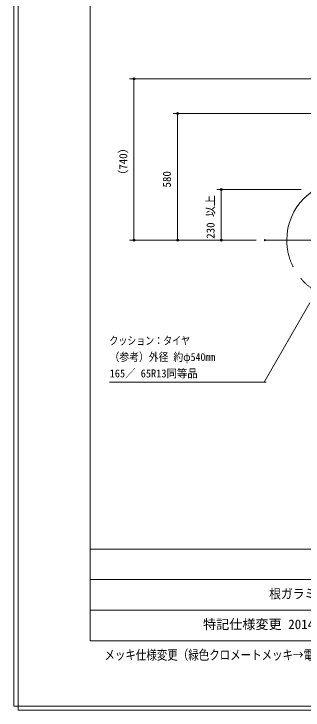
# Model space of a CAD drawing. Units: millimetres at full size, sheet at 1:10; details may follow other scales. Extents: x 5 to 8405, y -9 to 5949.
# Drawn here: x 5 to 1330, y -9 to 3181 of the extents above; entities that cross this region are included whole.
import ezdxf
from ezdxf.enums import TextEntityAlignment as Align

# ---------------------------------------------------------------- set-up
doc = ezdxf.new("R2010")
doc.units = ezdxf.units.MM
doc.header["$LTSCALE"] = 10
doc.header["$PDMODE"] = 32
doc.header["$PDSIZE"] = 5
doc.linetypes.add('USER1', pattern=[19.05, 12.7, -6.35])
for name, color, linetype, lineweight in [('DEFPOINTS_3', 7, 'Continuous', 0), ('LY_2', 7, 'Continuous', 0), ('LY_5', 7, 'Continuous', 0), ('LY_6', 7, 'Continuous', 0)]:
    doc.layers.add(name, color=color, linetype=linetype, lineweight=lineweight)
doc.layers.add('LY_4', color=7, linetype='Continuous')
doc.styles.add('ＭＳ ゴシック', font='')
doc.styles.get('ＭＳ ゴシック').set_extended_font_data('MS Gothic')

# ---------------------------------------------------------------- blocks, each defined once
blk = doc.blocks.new('-016-_DOTBLANK')
at = {"color": 7, "linetype": 'Continuous', "lineweight": 0}
blk.add_line((-0.5, 0), (-1, 0), dxfattribs=at)
blk.add_circle((0, 0), 0.5, dxfattribs=at)

msp = doc.modelspace()

# ---------------------------------------------------------------- linework, layer by layer
at = {"layer": 'DEFPOINTS_3'}
for p, q in [((5, 5948.88), (5, 8.88)), ((5, 8.88), (8405, 8.88))]:
    msp.add_line(p, q, dxfattribs=at)
at = {"layer": 'LY_2'}
for p, q in [((355, 5648.88), (355, 308.88)), ((355, 728.88), (8055, 728.88)), ((355, 588.88), (3185, 588.88)), ((355, 448.88), (3185, 448.88)), ((355, 308.88), (8055, 308.88))]:
    msp.add_line(p, q, dxfattribs=at)
at = {"layer": 'LY_5'}
for p, q in [((25.04, 5929.53), (25.04, -8.88)), ((1155, 2144.48), (2216.75, 2144.48)), ((25.04, -8.88), (8384.96, -8.88))]:
    msp.add_line(p, q, dxfattribs=at)
msp.add_arc((1527, 2144.48), 272, 0, 180, dxfattribs=at)
at = {"layer": 'LY_5', "linetype": 'USER1'}
msp.add_arc((1527, 2144.48), 272, 180, 0, dxfattribs=at)
at = {"layer": 'LY_6'}
for p, q in [((2968.99, 2883.67), (535, 2883.67)), ((555, 2144.48), (555, 2883.67)), ((1493.37, 2724.73), (735, 2724.73)), ((755, 2144.48), (755, 2724.73)), ((1321, 2376.7), (935, 2376.7)), ((955, 2144.48), (955, 2376.7)), ((1115, 2144.48), (535, 2144.48)), ((1115, 2144.48), (735, 2144.48)), ((1115, 2144.48), (935, 2144.48)), ((1361, 1856.96), (1151.72, 1494.48)), ((443.15, 1494.48), (1160.28, 1494.48)), ((1151.72, 1494.48), (1131.72, 1494.48))]:
    msp.add_line(p, q, dxfattribs=at)
for p in [(555, 2883.67), (755, 2724.73), (955, 2376.7), (1155, 2144.48), (1155, 2144.48), (1155, 2144.48)]:
    msp.add_point(p, dxfattribs=at)

# ---------------------------------------------------------------- block references
at = {"layer": 'LY_6', "xscale": 10, "yscale": 10}
for p, rotation in [((555, 2883.67), 90), ((755, 2724.73), 90), ((955, 2376.7), 90), ((555, 2144.48), 270), ((755, 2144.48), 270), ((955, 2144.48), 270)]:
    msp.add_blockref('-016-_DOTBLANK', p, dxfattribs=dict(at, rotation=rotation))

# ---------------------------------------------------------------- texts
at = {"layer": 'LY_4', "style": 'ＭＳ ゴシック'}
msp.add_text('特記仕様変更 2014→2024', height=43.99, dxfattribs=at).set_placement((871.43, 348.88), align=Align.BOTTOM_LEFT)
at = {"layer": 'LY_4', "style": 'ＭＳ ゴシック', "width": 0.8}
msp.add_text('メッキ仕様変更（緑色クロメートメッキ→電気亜鉛メッキ）、鋼管表削除', height=43.99, dxfattribs=at).set_placement((419.6, 208.88), align=Align.BOTTOM_LEFT)
at = {"layer": 'LY_5', "style": 'ＭＳ ゴシック', "width": 0.9}
msp.add_text('根ガラミ削除', height=43.99, dxfattribs=at).set_placement((1174.2, 488.88), align=Align.BOTTOM_LEFT)
at = {"layer": 'LY_6', "style": 'ＭＳ ゴシック'}
for s, p in [('（740）', (535, 2417.31)), ('580', (735, 2385.87)), ('230 以上', (935, 2150.92))]:
    msp.add_text(s, height=36.66, rotation=90, dxfattribs=at).set_placement(p, align=Align.BOTTOM_LEFT)
for s, width, p in [('クッション：タイヤ', 0.8, (442.3, 1654.48)), ('（参考）外径 約φ540mm', 0.9, (443.12, 1579.48)), ('165／ 65R13同等品', 0.95, (443.55, 1504.48))]:
    msp.add_text(s, height=36.66, dxfattribs=dict(at, width=width)).set_placement(p, align=Align.BOTTOM_LEFT)

doc.saveas('drawing.dxf')
